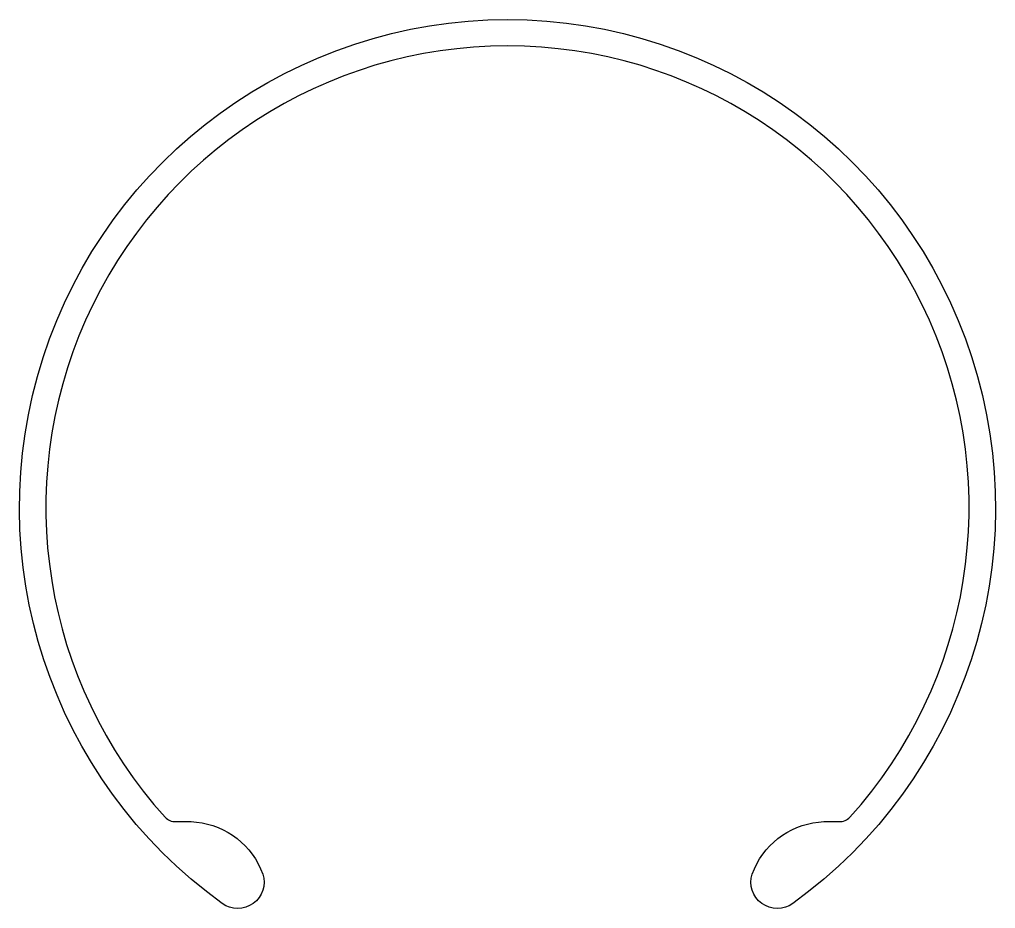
# Model space of a CAD drawing. Extents: x 689.5 to 726.5, y -36.8 to -3.1.
import ezdxf

# ---------------------------------------------------------------- set-up
doc = ezdxf.new("R2010")
doc.units = 0
doc.header["$LTSCALE"] = 15
doc.layers.get('0').update_dxf_attribs({"linetype": 'CONTINUOUS'})

msp = doc.modelspace()

# ---------------------------------------------------------------- linework, layer by layer
at = {"color": 0, "ltscale": 0.05}
msp.add_lwpolyline([(697.201, -36.582, -0.72804), (708.016, -3.072, -0.72804), (718.831, -36.582, -0.723728), (717.294, -35.465, -0.288264), (719.809, -33.495, -0.039391), (720.595, -33.476, 0.226213), (720.993, -33.313, 0.650242), (708.016, -4.072, 0.650242), (695.038, -33.313, 0.226213), (695.436, -33.476, -0.039391), (696.223, -33.495, -0.288264), (698.737, -35.465, -0.723728)], format="xyb", close=True, dxfattribs=at)

doc.saveas('drawing.dxf')
